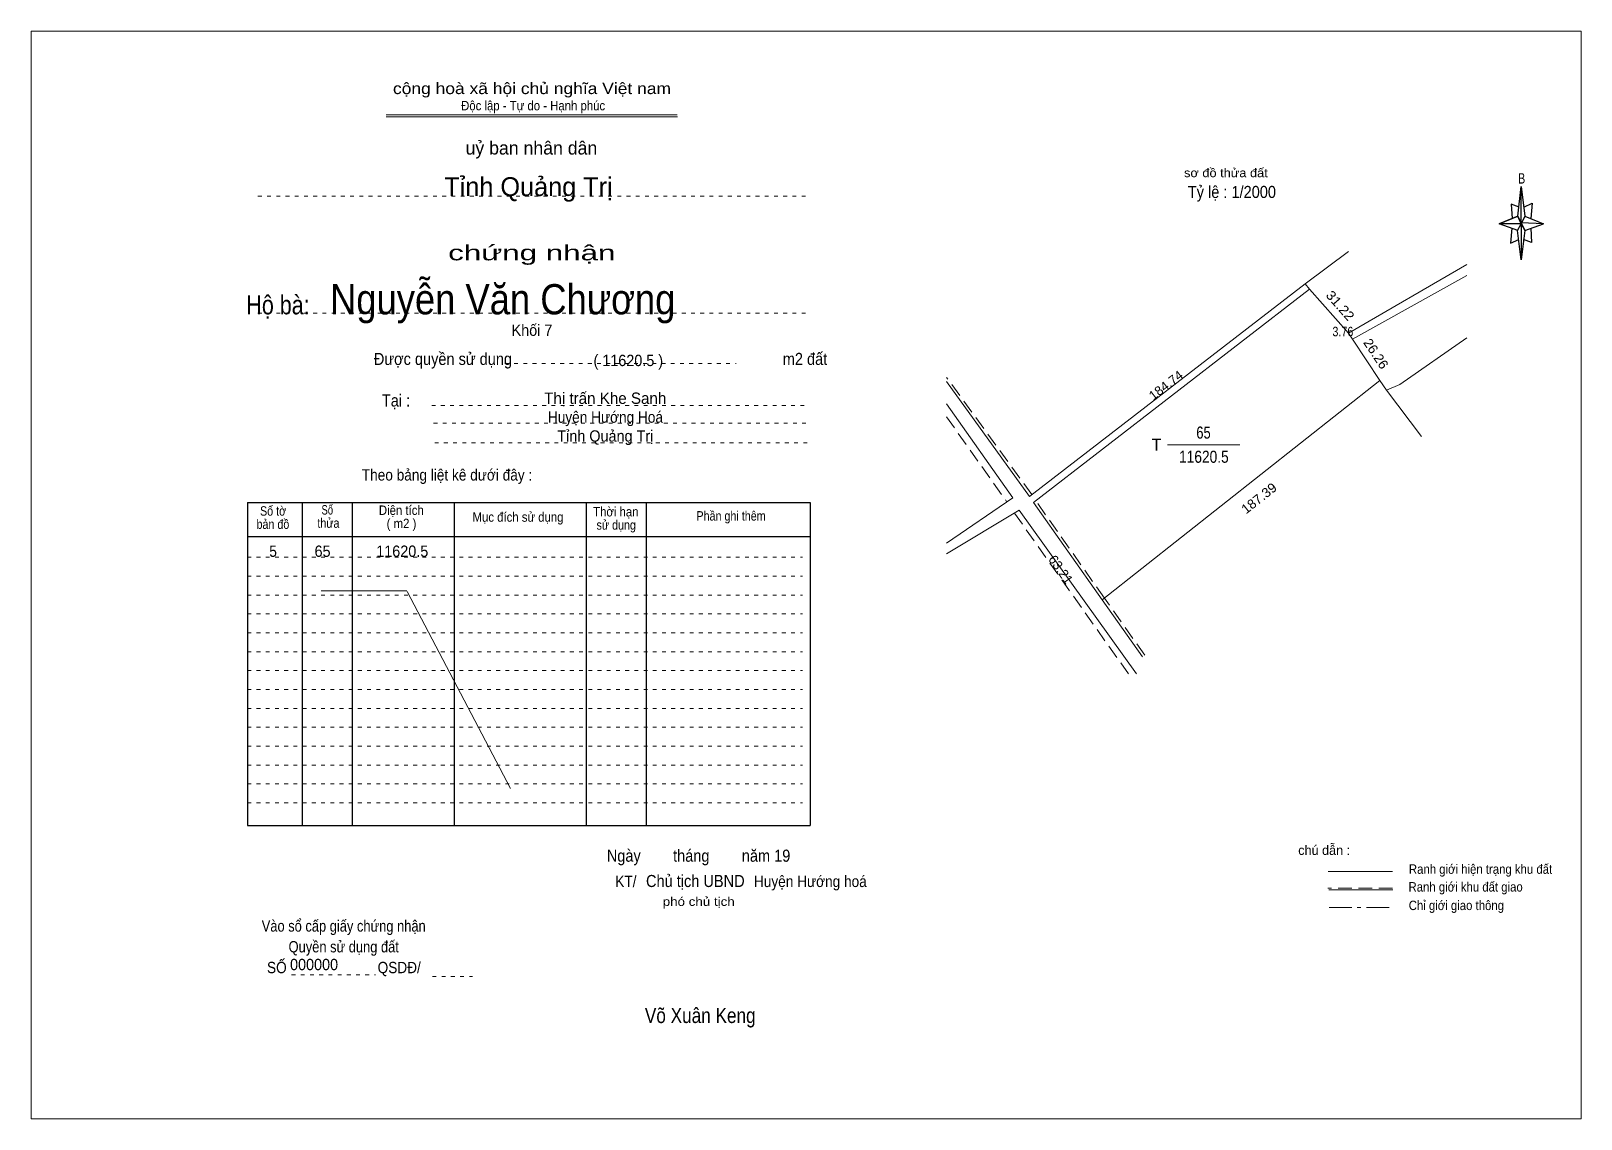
# Model space of a CAD drawing. Header units: centimetres. Extents: x -0.5 to 40.5, y 0 to 28.8.
import ezdxf
from ezdxf.enums import TextEntityAlignment as Align

# ---------------------------------------------------------------- set-up
doc = ezdxf.new("R2010")
doc.units = ezdxf.units.CM
doc.header["$LTSCALE"] = 0.12
for name, pattern in [('DOT_DASHED', [7.7, 5, -1.2, 0.3, -1.2]), ('DOTTED', [1.5, 0.3, -1.2]), ('MEDIUM_DASHED', [4.5, 3, -1.5])]:
    doc.linetypes.add(name, pattern=pattern)
for name, color, linetype, lineweight in [('1', 7, 'DOTTED', 13), ('12', 7, 'MEDIUM_DASHED', 13), ('33', 7, 'Continuous', 13), ('34', 7, 'Continuous', 13), ('50', 7, 'Continuous', 25)]:
    doc.layers.add(name, color=color, linetype=linetype, lineweight=lineweight)

msp = doc.modelspace()

# ---------------------------------------------------------------- linework, layer by layer
at = {"layer": '1', "linetype": 'Continuous'}
for p, q in [((8.91, 26.55), (16.62, 26.55)), ((8.91, 26.5), (16.63, 26.5))]:
    msp.add_line(p, q, dxfattribs=at)
at = {"layer": '1'}
for p, q in [((5.52, 24.4), (20.02, 24.4)), ((5.52, 21.3), (20.02, 21.3)), ((12.06, 19.97), (18.18, 19.97)), ((10.12, 18.86), (20.06, 18.86)), ((10.17, 18.39), (20.11, 18.39)), ((10.2, 17.87), (20.14, 17.87)), ((5.24, 14.84), (19.94, 14.84)), ((5.24, 14.34), (19.94, 14.34)), ((5.24, 13.84), (19.94, 13.84)), ((5.24, 13.34), (19.94, 13.34)), ((5.24, 12.84), (19.94, 12.84)), ((5.24, 12.34), (19.94, 12.34)), ((5.24, 11.84), (19.94, 11.84)), ((5.24, 11.34), (19.94, 11.34)), ((5.24, 10.84), (19.94, 10.84)), ((5.24, 10.34), (19.94, 10.34)), ((5.24, 9.84), (19.94, 9.84)), ((5.24, 9.34), (19.94, 9.34)), ((5.24, 8.84), (19.94, 8.84)), ((5.24, 8.34), (19.94, 8.34)), ((6.41, 3.79), (8.63, 3.79)), ((10.14, 3.74), (11.2, 3.74))]:
    msp.add_line(p, q, dxfattribs=at)
at = {"layer": '1', "linetype": 'Continuous', "lineweight": 25}
for p, q in [((5.24, 16.29), (20.14, 16.29)), ((5.24, 16.29), (5.24, 7.74)), ((6.69, 16.29), (6.69, 7.74)), ((8.01, 16.29), (8.01, 7.74)), ((10.71, 16.29), (10.71, 7.74)), ((14.21, 16.29), (14.21, 7.74)), ((15.8, 16.29), (15.8, 7.74)), ((20.14, 16.29), (20.14, 7.74)), ((5.24, 15.39), (20.14, 15.39)), ((5.24, 7.74), (20.14, 7.74))]:
    msp.add_line(p, q, dxfattribs=at)
at = {"layer": '1', "linetype": 'Continuous'}
msp.add_lwpolyline([(-0.49, -0.03), (40.55, -0.03), (40.55, 28.77), (-0.49, 28.77)], close=True, dxfattribs=at)
at = {"layer": '12'}
for p, q in [((26.01, 16.5), (23.75, 19.6)), ((23.75, 18.56), (25.35, 16.3)), ((28.57, 11.75), (25.55, 16.01)), ((27.93, 13.76), (26.11, 16.34)), ((29, 12.25), (27.93, 13.76))]:
    msp.add_line(p, q, dxfattribs=at)
at = {"layer": '33'}
msp.add_line((29.6, 17.82), (31.52, 17.82), dxfattribs=at)
at = {"layer": '34'}
for p, q in [((34.39, 22.93), (33.25, 22.08)), ((37.53, 22.59), (34.39, 20.77)), ((37.53, 22.3), (34.5, 20.61)), ((34.39, 20.77), (34.5, 20.61)), ((34.5, 20.61), (35.22, 19.52)), ((35.22, 19.52), (27.87, 13.71)), ((28.94, 12.2), (27.87, 13.71))]:
    msp.add_line(p, q, dxfattribs=at)
for points in [[(33.25, 22.08), (25.95, 16.45), (23.75, 19.49)], [(27.87, 13.71), (26.05, 16.29), (33.36, 21.94)], [(34.39, 20.77), (33.36, 21.94), (33.25, 22.08)], [(35.4, 19.26), (35.75, 19.41), (37.53, 20.65)], [(35.22, 19.52), (35.4, 19.26), (36.33, 18.04)], [(23.75, 18.9), (25.51, 16.41), (23.75, 15.21)], [(28.78, 11.75), (25.67, 16.09), (23.75, 14.93)]]:
    msp.add_lwpolyline(points, dxfattribs=at)
msp.add_lwpolyline([(33.36, 21.94), (34.39, 20.77), (34.5, 20.61), (35.22, 19.52), (27.87, 13.71), (26.05, 16.29)], close=True, dxfattribs=at)
at = {"layer": '50'}
for p, q in [((38.88, 23.87), (38.97, 24.65)), ((39.06, 23.87), (39.56, 23.67)), ((38.88, 23.49), (38.38, 23.67)), ((39.06, 23.49), (38.97, 22.71)), ((39.22, 23.55), (39.24, 23.17)), ((39.24, 23.17), (39.03, 23.25))]:
    msp.add_line(p, q, dxfattribs=at)
at = {"layer": '50', "lineweight": 13}
for p, q in [((7.19, 13.95), (9.46, 13.95)), ((9.47, 13.93), (12.21, 8.72)), ((35.56, 6.52), (33.86, 6.52)), ((35.57, 6.04), (33.87, 6.04))]:
    msp.add_line(p, q, dxfattribs=at)
at = {"layer": '50', "linetype": 'MEDIUM_DASHED', "lineweight": 13}
msp.add_line((35.56, 6.08), (33.85, 6.08), dxfattribs=at)
at = {"layer": '50', "linetype": 'DOT_DASHED', "lineweight": 13}
msp.add_line((33.88, 5.57), (35.59, 5.57), dxfattribs=at)
at = {"layer": '50'}
for points in [[(38.97, 24.65), (39.06, 23.87), (38.97, 23.67)], [(38.97, 23.67), (38.38, 23.67), (38.88, 23.87), (39.06, 23.49), (39.56, 23.67), (38.97, 23.69)], [(38.97, 23.67), (38.97, 22.71), (38.87, 23.49)]]:
    msp.add_lwpolyline(points, close=True, dxfattribs=at)
for points in [[(38.97, 23.67), (38.88, 23.87), (38.38, 23.67)], [(38.91, 24.11), (38.7, 24.19), (38.73, 23.81)], [(39.04, 24.11), (39.26, 24.21), (39.22, 23.81)], [(38.72, 23.55), (38.68, 23.15), (38.9, 23.25)], [(38.97, 23.67), (39.06, 23.49), (39.56, 23.67)]]:
    msp.add_lwpolyline(points, dxfattribs=at)

# ---------------------------------------------------------------- texts
at = {"layer": '1'}
for s, height, width, p in [('cộng hoà xã hội chủ nghĩa Việt nam', 0.3, 1.15, (12.775, 27.1)), ('Độc lập - Tự do - Hạnh phúc', 0.25, 0.9, (12.805, 26.67)), ('chứng nhận', 0.4, 1.55, (12.77, 22.7)), ('Được quyền sử dụng                                                                   m2 đất', 0.32, 0.9, (14.59, 19.93)), ('Tại :', 0.32, 0.9, (9.175, 18.83)), ('Theo bảng liệt kê dưới đây :', 0.3, 0.9, (10.525, 16.87)), ('Số tờ', 0.25, 0.85, (5.92, 15.94)), ('Số ', 0.25, 0.75, (7.39, 15.97)), ('Diện tích', 0.25, 0.9, (9.315, 15.96)), ('Mục đích sử dụng', 0.25, 0.9, (12.405, 15.78)), ('Thời hạn', 0.25, 0.9, (14.995, 15.92)), ('Phần ghi thêm', 0.25, 0.85, (18.045, 15.81)), ('bản đồ', 0.25, 0.85, (5.915, 15.59)), ('thửa', 0.25, 0.85, (7.385, 15.62)), ('( m2 )', 0.25, 0.9, (9.32, 15.61)), ('sử dụng', 0.25, 0.85, (15.005, 15.57)), ('Ngày        tháng        năm 19', 0.32, 0.9, (17.185, 6.78)), ('Chủ tịch UBND', 0.32, 0.9, (17.1, 6.11)), ('Vào sổ cấp giấy chứng nhận', 0.3, 0.85, (7.79, 4.93)), ('Quyền sử dụng đất', 0.3, 0.85, (7.79, 4.38)), ('SỐ                        QSDĐ/', 0.3, 0.9, (7.795, 3.83))]:
    msp.add_text(s, height=height, dxfattribs=dict(at, width=width)).set_placement(p, align=Align.CENTER)
msp.add_text('uỷ ban nhân dân', height=0.35, dxfattribs=at).set_placement((12.76, 25.5), align=Align.CENTER)
at = {"layer": '33'}
for s, width, p in [('65', 0.8, (30.555, 17.98)), ('11620.5', 0.85, (30.565, 17.34))]:
    msp.add_text(s, height=0.32, dxfattribs=dict(at, width=width)).set_placement(p, align=Align.CENTER)
msp.add_text('T', height=0.32, dxfattribs=at).set_placement((29.44, 17.66), align=Align.RIGHT)
at = {"layer": '34'}
for s, height, p in [('Tỉnh Quảng Trị ', 0.5, (12.775, 24.4)), ('Thị trấn Khe Sanh ', 0.3, (14.77, 18.9))]:
    msp.add_text(s, height=height, dxfattribs=at).set_placement(p, align=Align.CENTER)
for s, height, width, p in [('Nguyễn Văn Chương', 0.8, 0.9, (12, 21.27)), ('Hộ bà:', 0.5, 0.85, (6.05, 21.27)), ('Khối 7', 0.3, 0.95, (12.775, 20.7)), ('( 11620.5 )', 0.3, 0.95, (15.325, 19.9)), ('Huyện Hướng Hoá ', 0.3, 0.9, (14.77, 18.4)), ('Tỉnh Quảng Trị ', 0.3, 0.95, (14.77, 17.9)), ('5', 0.3, 0.9, (5.92, 14.85)), ('65', 0.3, 0.95, (7.23, 14.85)), ('11620.5', 0.3, 0.95, (9.34, 14.85)), ('000000', 0.3, 0.95, (7.005, 3.91))]:
    msp.add_text(s, height=height, dxfattribs=dict(at, width=width)).set_placement(p, align=Align.CENTER)
at = {"layer": '50'}
for s, height, width, p in [('sơ đồ thửa đất ', 0.23, 1.1, (31.195, 24.9)), ('B', 0.276, 0.75, (38.98, 24.73)), ('3.76', 0.25, 0.85, (34.245, 20.69)), ('Ranh giới hiện trạng khu đất', 0.25, 0.9, (37.89, 6.46)), ('KT/                               Huyện Hướng hoá ', 0.3, 0.9, (18.36, 6.11)), ('Ranh giới khu đất giao', 0.25, 0.9, (37.495, 5.99)), ('phó chủ tịch', 0.23, 1.15, (17.19, 5.61)), ('Chỉ giới giao thông', 0.25, 0.9, (37.25, 5.5)), ('Võ Xuân Keng', 0.4, 0.85, (17.23, 2.51))]:
    msp.add_text(s, height=height, dxfattribs=dict(at, width=width)).set_placement(p, align=Align.CENTER)
at = {"layer": '50', "width": 0.9}
msp.add_text('Tỷ lệ : 1/2000', height=0.32, dxfattribs=at).set_placement((30.14, 24.35))
at = {"layer": '50'}
for s, height, rotation, width, p in [('31.22', 0.25, 311.455, 1.1, (34.081, 21.418)), ('26.26', 0.25, 303.678, 1.05, (35.017, 20.159)), ('184.74', 0.24, 37.699, 1.05, (29.632, 19.298)), ('187.39', 0.25, 38.328, 1.05, (32.102, 16.304))]:
    msp.add_text(s, height=height, rotation=rotation, dxfattribs=dict(at, width=width)).set_placement(p, align=Align.CENTER)
msp.add_text('63.21', height=0.25, rotation=305.249, dxfattribs=at).set_placement((26.673, 14.442), align=Align.CENTER)
msp.add_text('chú dẫn :', height=0.25, dxfattribs=at).set_placement((33.75, 6.96), align=Align.CENTER)

doc.saveas('drawing.dxf')
